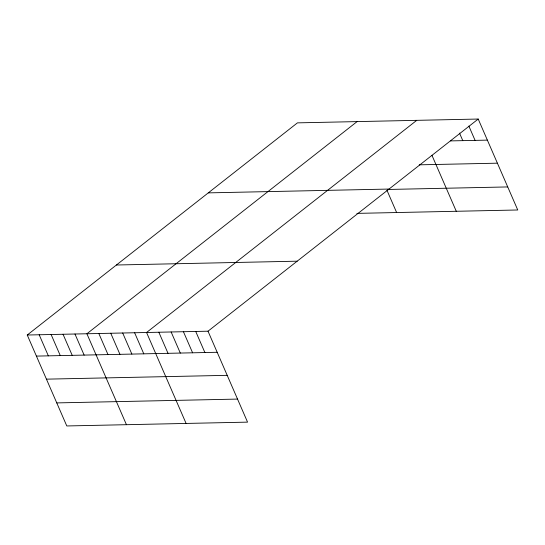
<?xml version="1.0" encoding="UTF-8"?>
<svg xmlns="http://www.w3.org/2000/svg" width="545" height="545" viewBox="0 0 545 545"><rect width="100%" height="100%" fill="white"/><g stroke="black" fill="none" stroke-linecap="round" stroke-linejoin="round"><path stroke-width="0.82" d="M27.25 335.018L208.013 331.197L247.559 422.137L66.79 425.958L27.25 335.018L297.441 122.863L478.21 119.042L517.75 209.982L356.866 213.381M357.098 121.603L86.9 333.758L126.447 424.698M416.748 120.336L146.557 332.498L186.097 423.438M208.013 331.197L478.21 119.042M450.497 140.903L487.373 140.126M419.234 164.828L497.401 163.18M208.279 192.876L389.041 189.054M387.406 189.476L507.729 186.928M116.412 265.006L297.182 261.184M36.42 356.103L217.183 352.281M46.441 379.156L227.21 375.335M56.769 402.905L237.531 399.083M468.864 126.079L475.083 140.385M459.517 133.116L462.794 140.644M431.926 155.257L456.288 211.283M386.95 190.259L396.637 212.543M195.723 331.455L204.893 352.54M183.433 331.714L192.603 352.799M171.137 331.973L180.306 353.065M158.847 332.239L168.017 353.324M134.622 332.75L143.791 353.834M122.693 333.002L131.863 354.087M110.764 333.254L119.934 354.339M98.836 333.506L107.999 354.591M74.972 334.01L84.141 355.095M63.043 334.262L72.213 355.347M51.114 334.514L60.277 355.599M39.179 334.766L48.348 355.851"/></g></svg>
